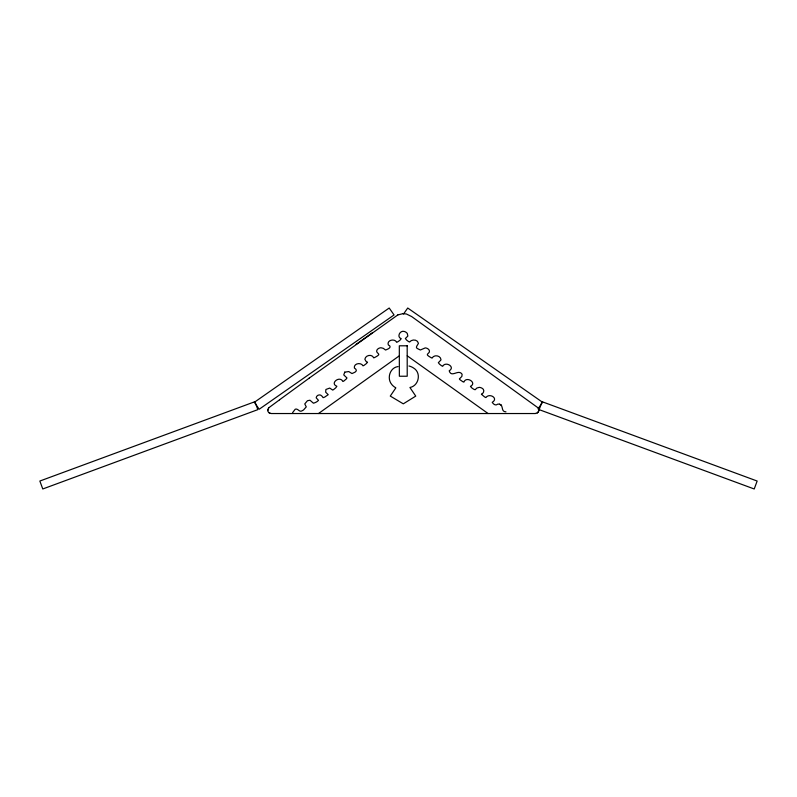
<?xml version="1.0" encoding="UTF-8"?>
<svg xmlns="http://www.w3.org/2000/svg" width="797" height="797" viewBox="0 0 797 797"><rect width="100%" height="100%" fill="white"/><g stroke="black" fill="none" stroke-linecap="round" stroke-linejoin="round"><path stroke-width="1.2" d="M402.893 313.659L406.34 313.968L411.65 316.548L537.845 407.675L538.782 410.435A3.776 3.776 0 0 1 537.178 412.946L535.156 413.533M538.822 409.449L538.812 410.435A3.776 3.776 0 0 1 537.208 412.946M292.619 412.617L295.269 409.17C297.739 408.164 299.234 412.059 301.356 411.122A20.881 20.881 0 0 0 303.547 409.957L306.267 406.878L304.753 403.93L307.443 400.732L309.993 400.224L313.42 403.212A14.904 14.904 0 0 0 314.795 402.754L315.981 402.226A11.746 11.746 0 0 0 317.535 401.25L318.491 400.353L316.17 397.793C316.389 395.113 320.185 393.778 321.858 396.049A7.771 7.771 0 0 1 323.054 397.633L323.104 397.653A21.38 21.38 0 0 0 324.708 397.085L328.215 394.684L325.674 392.194L325.883 389.484L329.719 388.069L332.698 390.082A18.909 18.909 0 0 0 333.694 389.514L335.746 387.83A29.519 29.519 0 0 0 336.862 386.256C329.41 383.437 339.821 375.248 342.869 381.474A15.332 15.332 0 0 0 343.866 381.026L346.416 378.844A9.245 9.245 0 0 0 346.944 377.937L343.746 374.909L344.752 372.189M403.571 313.968L407.725 308.021L542.777 402.425M538.433 408.243L542.588 402.296M268.679 407.865L267.732 410.535A3.666 3.666 0 0 0 269.326 412.966L271.289 413.533L535.195 413.533M279.538 399.825L268.649 407.865L267.762 410.535M279.498 399.825L309.166 378.167M309.136 378.167L397.823 314.935M318.501 413.533L399.357 355.801M356.159 344.344L372.249 332.877M254.153 402.425L389.205 308.021L394.057 314.954L259.194 409.23L254.343 402.296M481.508 394.186C483.998 393.19 484.815 389.504 482.065 388.239A6.276 6.276 0 0 0 479.206 387.382L476.875 388.029L475.132 389.763A19.277 19.277 0 0 1 473.498 389.095L471.754 387.86A31.173 31.173 0 0 1 470.439 386.376C477.483 382.839 466.255 375.686 463.884 382.102A15.93 15.93 0 0 1 462.848 381.733L460.038 379.78A9.723 9.723 0 0 1 459.411 378.914L461.862 376.413L462.121 374.281C458.484 368.593 451.471 378.356 449.199 370.824C455.745 367.028 445.523 360.852 442.654 366.311A19.287 19.287 0 0 1 441.309 365.594L439.466 364.099A30.585 30.585 0 0 1 438.36 362.675L441.03 359.875C440.781 355.402 433.996 354.276 432.064 358.092A26.171 26.171 0 0 1 430.838 357.524L428.756 356.229A16.677 16.677 0 0 1 427.471 355.143C426.475 353.898 430.201 352.772 429.404 350.859L429.015 349.863A5.081 5.081 0 0 0 425.229 347.91L420.388 349.983A21.31 21.31 0 0 1 418.963 349.335C414.34 347.731 417.14 346.087 418.445 343.338C417.578 339.074 411.611 339.153 409.558 342.052A19.417 19.417 0 0 1 408.343 341.405L406.619 340.09A30.147 30.147 0 0 1 405.354 338.496L407.865 336.075L407.257 333.405A6.137 6.137 0 0 0 404.527 331.522C399.984 329.799 396.408 337.201 401.23 338.665A29.549 29.549 0 0 1 399.815 340.369L398.032 341.644A18.66 18.66 0 0 1 396.677 342.312C394.764 338.107 386.485 340.16 388.298 344.902C391.646 346.446 389.793 348.329 387.212 349.335A21.13 21.13 0 0 1 385.539 350.032L383.267 348.319L380.996 347.771A5.131 5.131 0 0 0 377.17 349.654L376.762 350.65C375.845 352.533 379.671 353.758 378.635 354.894A16.767 16.767 0 0 1 376.971 356.219L375.028 357.315A25.086 25.086 0 0 1 373.753 357.873C372.069 353.719 365.355 355.133 364.857 359.278L366.102 361.44L367.527 362.197A29.559 29.559 0 0 1 366.381 363.591L364.189 365.265A19.636 19.636 0 0 1 363.024 365.833C361.101 362.077 353.509 363.263 354.366 368.025C357.564 369.938 356.548 371.8 353.34 372.956A21.808 21.808 0 0 1 351.945 373.544L348.777 371.561L344.633 372.159M397.783 314.935L402.933 313.659M398.072 366.57C389.783 367.566 386.555 378.665 391.895 384.642A12.772 12.772 0 0 0 395.272 387.481L395.83 387.9L390.281 396.069L403.292 403.84L415.745 396.109L409.927 387.491C418.893 385.878 421.623 372.707 413.504 367.975A14.745 14.745 0 0 0 409.349 366.092L408.971 366.002M505.975 411.87C500.576 411.79 503.903 405.474 499.54 404.199A4.692 4.692 0 0 0 497.647 404.199C495.535 405.972 493.473 404.179 492.237 402.346C498.962 398.351 489.408 392.622 485.901 397.544A21.439 21.439 0 0 1 484.626 396.946L481.428 394.286M269.296 412.966L270.223 413.404M499.54 404.199L501.542 405.245M407.217 355.801L488.083 413.533M542.08 401.698L539.161 409.638L754.221 488.979L757.15 481.039L542.08 401.698M254.92 401.698L39.85 481.039L42.779 488.969L257.839 409.638L254.92 401.698M407.217 345.798L399.317 345.798L399.357 376.234L407.217 376.234L407.187 345.798"/></g></svg>
